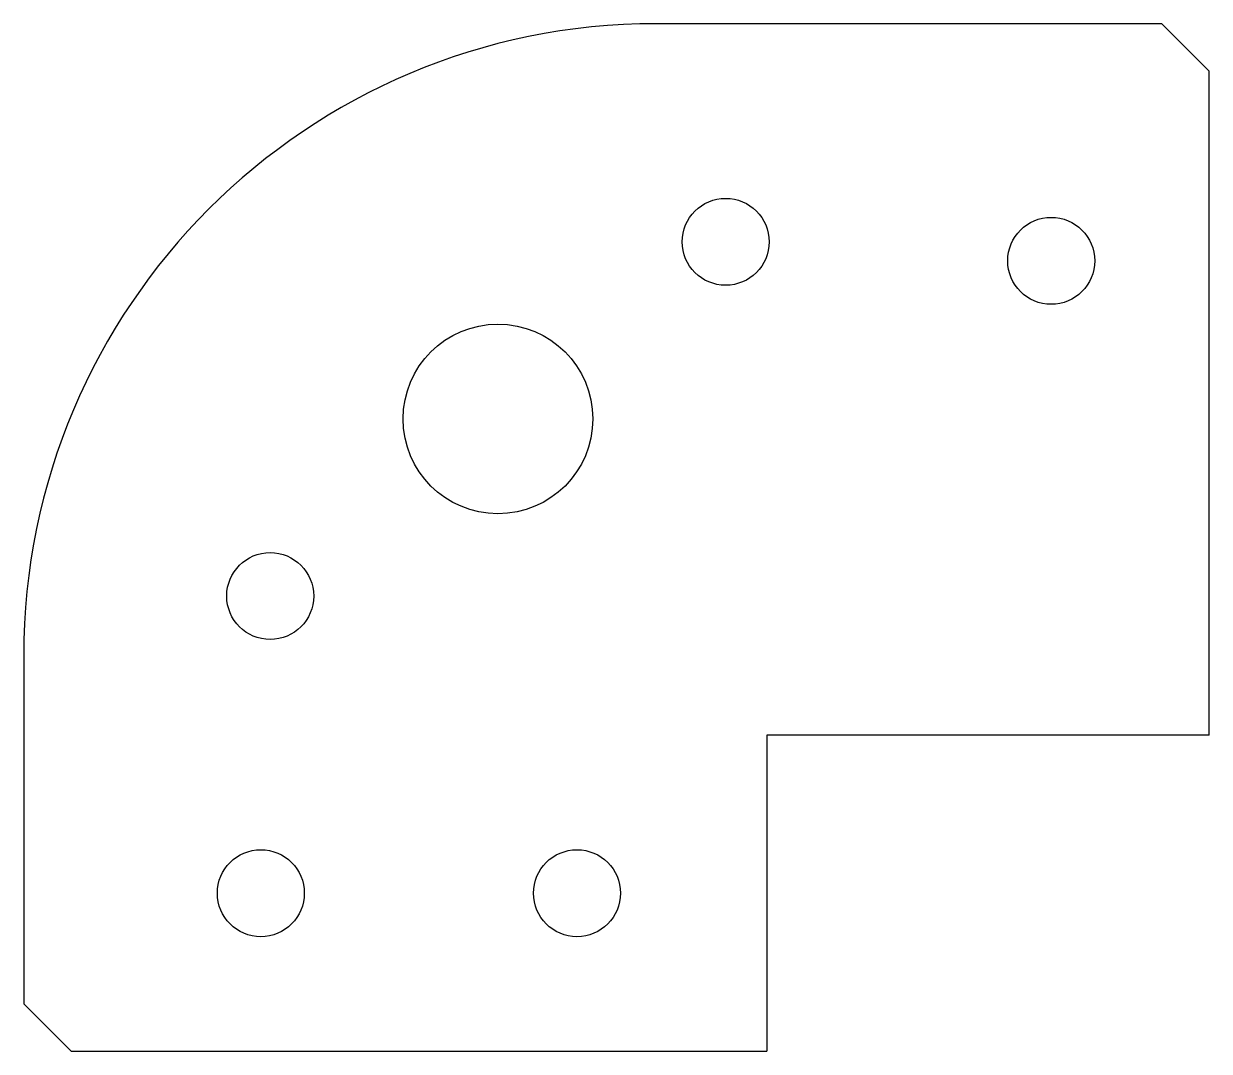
# Model space of a CAD drawing. Header units: millimetres. Extents: x -40 to 35, y -40 to 25.
import ezdxf

# ---------------------------------------------------------------- set-up
doc = ezdxf.new("R2010")
doc.units = ezdxf.units.MM

msp = doc.modelspace()

# ---------------------------------------------------------------- linework, layer by layer
at = {"color": 7, "linetype": 'Continuous', "lineweight": 25}
for p, q in [((32, 25), (0, 25)), ((35, 22), (32, 25)), ((35, -20), (35, 22)), ((-40, -15), (-40, -37)), ((7, -20), (7, -40)), ((35, -20), (7, -20)), ((-40, -37), (-37, -40)), ((-37, -40), (7, -40))]:
    msp.add_line(p, q, dxfattribs=at)
for centre, radius in [((4.406, 11.204), 2.75), ((25, 10), 2.75), ((-10, 0), 6), ((-24.406, -11.204), 2.75), ((-25, -30), 2.75), ((-5, -30), 2.75)]:
    msp.add_circle(centre, radius, dxfattribs=at)
msp.add_arc((0, -15), 40, 90, 180, dxfattribs=at)

doc.saveas('drawing.dxf')
